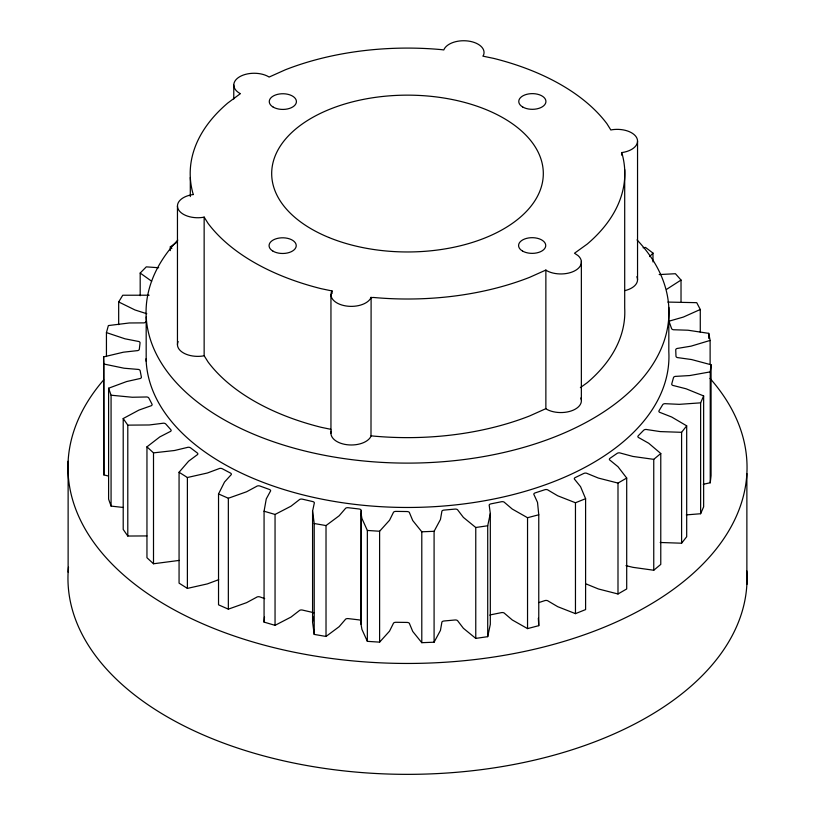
<?xml version="1.0" encoding="UTF-8"?>
<svg xmlns="http://www.w3.org/2000/svg" width="815" height="815" viewBox="0 0 815 815"><rect width="100%" height="100%" fill="white"/><g stroke="black" fill="none" stroke-linecap="round" stroke-linejoin="round"><path stroke-width="1.22" d="M667.872 302.08L696.733 302.671L700.279 309.486L683.337 317.076L671.285 320.529A2.577 1.487 0 0 0 669.36 322.322L671.58 328.567A2.577 1.487 0 0 0 674.555 329.78L687.992 330.218L708.744 333.355L710.12 340.426L691.1 346.141L678.172 348.3A2.577 1.487 0 0 0 675.737 349.869L675.981 356.237A2.577 1.487 0 0 0 678.538 357.734L691.619 359.558L711.067 364.774L710.242 371.874L689.755 375.552L676.369 376.336A2.577 1.487 0 0 0 673.485 377.62L671.754 383.916A2.577 1.487 0 0 0 673.811 385.658L686.118 388.796L703.64 395.937L700.625 402.844L679.333 404.342L665.926 403.731A2.577 1.487 0 0 0 662.687 404.709L659.04 410.719A2.577 1.487 0 0 0 660.527 412.645L671.662 417.005L686.688 425.838L681.595 432.317L660.181 431.593L647.171 429.617A2.577 1.487 0 0 0 643.687 430.238L638.237 435.781A2.577 1.487 0 0 0 639.103 437.828L648.72 443.258L660.771 453.507L653.752 459.354L632.909 456.441L620.714 453.15A2.577 1.487 0 0 0 617.087 453.405L610.017 458.295A2.577 1.487 0 0 0 610.241 460.394L618.014 466.73L626.704 478.048L617.994 483.081L598.383 478.069L587.401 473.576A2.577 1.487 0 0 0 583.764 473.454L575.288 477.539A2.577 1.487 0 0 0 574.86 479.628L580.555 486.667L585.598 498.699L575.461 502.753L557.725 495.795L548.312 490.243A2.577 1.487 0 0 0 544.766 489.744L535.17 492.892A2.577 1.487 0 0 0 534.1 494.899L537.523 502.417L538.766 514.774L527.539 517.719L512.238 509.039L504.699 502.611A2.577 1.487 0 0 0 501.368 501.755L490.946 503.853A2.577 1.487 0 0 0 489.265 505.728L490.314 513.47L490.314 624.361L487.716 636.658L475.766 638.4L463.389 628.284L457.959 621.173A2.577 1.487 0 0 0 454.943 619.991L444.043 620.989A2.577 1.487 0 0 0 441.812 622.65L440.446 630.382L434.089 642.21L421.793 642.689L412.747 631.462L409.588 623.903A2.577 1.487 0 0 0 406.991 622.426L395.958 622.283A2.577 1.487 0 0 0 393.248 623.699L389.519 631.156L379.607 642.139L367.351 641.344L361.921 629.363L361.065 624.331L361.167 510.71A2.577 1.487 0 0 0 359.058 508.988L348.25 507.714A2.577 1.487 0 0 0 345.153 508.825L339.162 515.783L326.02 525.563L314.213 523.515L312.573 511.168L314.223 503.456A2.577 1.487 0 0 0 312.685 501.551L302.447 499.177A2.577 1.487 0 0 0 299.054 499.941L291.016 506.176L275.052 514.448L264.07 511.219L266.271 498.902L270.274 491.486A2.577 1.487 0 0 0 269.358 489.448L260.016 486.056A2.577 1.487 0 0 0 256.44 486.463L246.599 491.761L228.343 498.25L218.532 493.941L224.512 482.052L230.747 475.165A2.577 1.487 0 0 0 230.472 473.067L222.332 468.768A2.577 1.487 0 0 0 218.685 468.798L207.367 473.006L187.389 477.509L179.066 472.252L188.632 461.168L196.894 455.035A2.577 1.487 0 0 0 197.281 452.946L190.588 447.873A2.577 1.487 0 0 0 186.992 447.527L174.563 450.501L153.505 452.875L146.955 446.844L159.781 436.922L169.815 431.746A2.577 1.487 0 0 0 170.834 429.719L165.822 424.045A2.577 1.487 0 0 0 162.389 423.331L149.237 424.972L127.792 425.135L123.208 418.533L138.907 410.098L150.368 406.033A2.577 1.487 0 0 0 151.998 404.148L148.829 398.046A2.577 1.487 0 0 0 145.671 396.997L132.224 397.251L111.074 395.204L108.599 388.225L126.651 381.542L139.192 378.731A2.577 1.487 0 0 0 141.382 377.05L140.149 370.713A2.577 1.487 0 0 0 137.358 369.348L124.053 368.217L103.872 364.02L103.597 356.909L123.432 352.192L136.635 350.715A2.577 1.487 0 0 0 139.314 349.278L140.058 342.921A2.577 1.487 0 0 0 137.735 341.302L124.99 338.806L106.439 332.602L108.364 325.572L129.33 322.974L142.788 322.883A2.577 1.487 0 0 0 145.865 321.752M361.065 624.331L361.167 510.71M313.785 612.89A2.577 1.487 0 0 0 312.685 612.442L302.447 610.068A2.577 1.487 0 0 0 299.054 610.843L291.016 617.067L275.052 625.339L264.07 622.11L264.488 617.098M703.264 484.273L710.242 482.775L711.067 475.675L711.067 364.774M361.167 621.611A2.577 1.487 0 0 0 359.058 619.889L348.25 618.605A2.577 1.487 0 0 0 345.153 619.716L339.162 626.674L326.02 636.454L314.213 634.406L312.573 622.059L313.286 617.026M490.314 513.47L487.716 525.767L487.716 636.658M621.59 152.548L622.13 153.923A217.31 125.459 0 0 1 587.228 244.072L574.504 253.231L578.008 255.574A20.538 11.858 0 0 1 574.3 271.059A20.538 11.858 0 0 1 547.211 270.957L545.867 270.06L529.648 277.324A217.31 125.459 0 0 1 373.504 297.465L370.998 297.648A20.375 11.767 0 0 1 346.049 305.971A20.375 11.767 0 0 1 331.644 291.566L332.072 290.955L321.202 288.693A217.31 125.459 0 0 1 208.07 223.381L204.147 217.096L203.098 217.35A20.375 11.767 0 0 1 178.149 209.037A20.375 11.767 0 0 1 192.554 194.632L193.41 194.561L192.87 193.175A217.31 125.459 0 0 1 227.772 103.036L240.405 93.633L239.742 93.328A20.375 11.767 0 0 1 239.742 76.702A20.375 11.767 0 0 1 268.553 76.702L269.062 77.089L285.352 69.784A217.31 125.459 0 0 1 441.496 49.633L443.798 49.939A20.375 11.767 0 0 1 468.126 41.025A20.375 11.767 0 0 1 483.56 55.063L482.877 56.143L493.798 58.415A217.31 125.459 0 0 1 606.931 123.727L610.853 130.003L611.902 129.758A20.375 11.767 0 0 1 636.851 138.071A20.375 11.767 0 0 1 622.446 152.476L621.59 152.548L621.59 155.084M371.11 297.159L370.998 436.27A20.375 11.767 0 0 1 346.905 444.705A20.375 11.767 0 0 1 331.257 431.176M686.281 514.897L700.625 513.735L703.64 506.838L703.64 395.937M118.674 324.635L118.674 301.947L122.749 295.234L149.145 295.203M434.089 642.21L434.089 531.309L440.446 519.491L441.812 511.759A2.577 1.487 0 0 1 444.043 510.088L454.943 509.1A2.577 1.487 0 0 1 457.959 510.282L463.389 517.393L475.766 527.499L487.716 525.767M660.181 542.484L681.595 543.208L686.688 536.728L686.688 425.838M649.667 256.613L652.978 253.088L645.511 247.424L643.096 247.75M140.19 295.733L140.19 273.056L146.282 266.862L158.691 267.738M379.607 642.139L379.607 531.248L389.519 520.265L393.248 512.798A2.577 1.487 0 0 1 395.958 511.392L406.991 511.535A2.577 1.487 0 0 1 409.588 513.012L412.747 520.561L421.793 531.788L421.793 642.689M625.981 565.661L632.909 567.332L653.752 570.245L660.771 564.398L660.771 453.507M659.162 274.573L675.431 273.718L681.024 280.054L666.701 289.274M580.372 387.624L587.228 382.693A217.31 125.459 0 0 0 624.698 308.233L624.698 169.612M170.304 250.613L170.304 246.833L177.222 242.055M586.291 584.049A2.577 1.487 0 0 1 587.401 584.467L598.383 588.96L617.994 593.982L626.704 588.95L626.704 478.048M580.84 397.964A20.538 11.858 0 0 1 571.397 410.882A20.538 11.858 0 0 1 547.211 409.568L545.867 408.672L529.648 415.935A217.31 125.459 0 0 1 373.504 436.086L371.11 435.781M218.685 579.689L207.367 583.897L187.389 588.399L179.066 583.143L179.066 472.252M538.766 602.601L544.766 600.635A2.577 1.487 0 0 1 548.312 601.134L557.725 606.686L575.461 613.644L585.598 609.589L585.598 498.699M218.532 493.941L218.532 604.832L228.343 609.151L246.599 602.652L256.44 597.354A2.577 1.487 0 0 1 260.016 596.947L264.692 598.638M489.825 615.162A2.577 1.487 0 0 1 490.946 614.755L501.368 612.646A2.577 1.487 0 0 1 504.699 613.501L512.238 619.94L527.539 628.61L538.766 625.665L538.766 514.774M330.87 429.322L321.202 427.315A217.31 125.459 0 0 1 208.07 361.992L204.147 355.717L203.098 355.972A20.375 11.767 0 0 1 178.149 341.566M179.259 560.404L153.505 563.766L146.955 557.735L146.955 446.844M421.793 531.788L434.089 531.309M146.914 535.934L127.792 536.036L123.208 529.424L123.208 418.533M361.065 513.44L361.921 518.472L367.351 530.453L379.607 531.248M123.35 507.48L111.074 506.095L108.599 499.126L108.599 388.225M103.597 356.909L103.872 474.911L108.446 476.031M146.782 313.734L135.005 309.975L118.674 301.947M151.672 281.246L140.19 273.056M170.304 246.833L171.822 248.636M538.338 618.208L538.766 625.665M746.876 473.576L746.876 584.477M710.242 371.874L710.242 482.775M710.12 340.426L710.12 364.366M708.744 333.355L708.744 338.388M700.625 402.844L700.625 513.735M700.279 309.486L700.279 332.163M681.595 432.317L681.595 543.208M681.024 280.054L681.024 301.479M668.82 307.428L668.82 351.785A261.442 150.948 0 0 1 413.531 507.429A261.442 150.948 0 0 1 146.079 358.743M653.752 459.354L653.752 570.245M652.978 253.088L652.978 261.91M637.544 141.117L637.544 279.739M617.994 483.081L617.994 593.982M581.36 261.391L581.36 400.012M575.461 502.753L575.461 613.644M545.867 270.06L545.867 408.672M527.539 517.719L527.539 628.61M475.766 527.499L475.766 638.4M367.351 530.453L367.351 641.344M332.072 290.955L332.072 293.502M330.951 294.602L330.951 433.223M326.02 525.563L326.02 636.454M314.213 523.515L314.213 634.406M312.573 511.168L312.573 622.059M275.052 514.448L275.052 625.339M264.07 511.219L264.07 622.11M233.773 85.015L233.773 99.002M228.343 498.25L228.343 609.151M204.147 217.096L204.147 355.717M190.303 177.497L190.303 196.568M187.389 477.509L187.389 588.399M177.456 205.991L177.456 344.602M153.505 452.875L153.505 563.766M146.18 316.913L146.18 361.269M127.792 425.135L127.792 536.036M111.074 395.204L111.074 506.095M106.439 332.602L106.439 356.542M103.872 364.02L103.872 474.911M68.124 461.259L68.124 572.161M746.795 570.928A339.539 196.028 0 0 1 404.311 774.342A339.539 196.028 0 0 1 68.501 567.24M636.851 276.693A20.375 11.767 0 0 1 624.962 290.598M637.045 239.916A261.442 150.948 0 0 1 407.704 463.114A261.442 150.948 0 0 1 177.772 240.109M710.028 378.425A339.539 196.028 0 0 1 408.896 663.451A339.539 196.028 0 0 1 103.709 379.861M328.822 237.471A135.82 78.413 0 0 0 542.709 180.93A135.82 78.413 0 0 0 350.959 102.262A135.82 78.413 0 0 0 328.822 237.471M522.741 107.02A13.58 7.844 0 0 0 545.469 103.505A13.58 7.844 0 0 0 528.833 93.898A13.58 7.844 0 0 0 522.741 107.02M522.558 251.071A13.58 7.844 0 0 0 545.276 247.556A13.58 7.844 0 0 0 528.64 237.949A13.58 7.844 0 0 0 522.558 251.071M273.239 107.132A13.58 7.844 0 0 0 295.957 103.617A13.58 7.844 0 0 0 279.331 94.01A13.58 7.844 0 0 0 273.239 107.132M273.045 251.183A13.58 7.844 0 0 0 295.774 247.658A13.58 7.844 0 0 0 279.137 238.062A13.58 7.844 0 0 0 273.045 251.183"/></g></svg>
